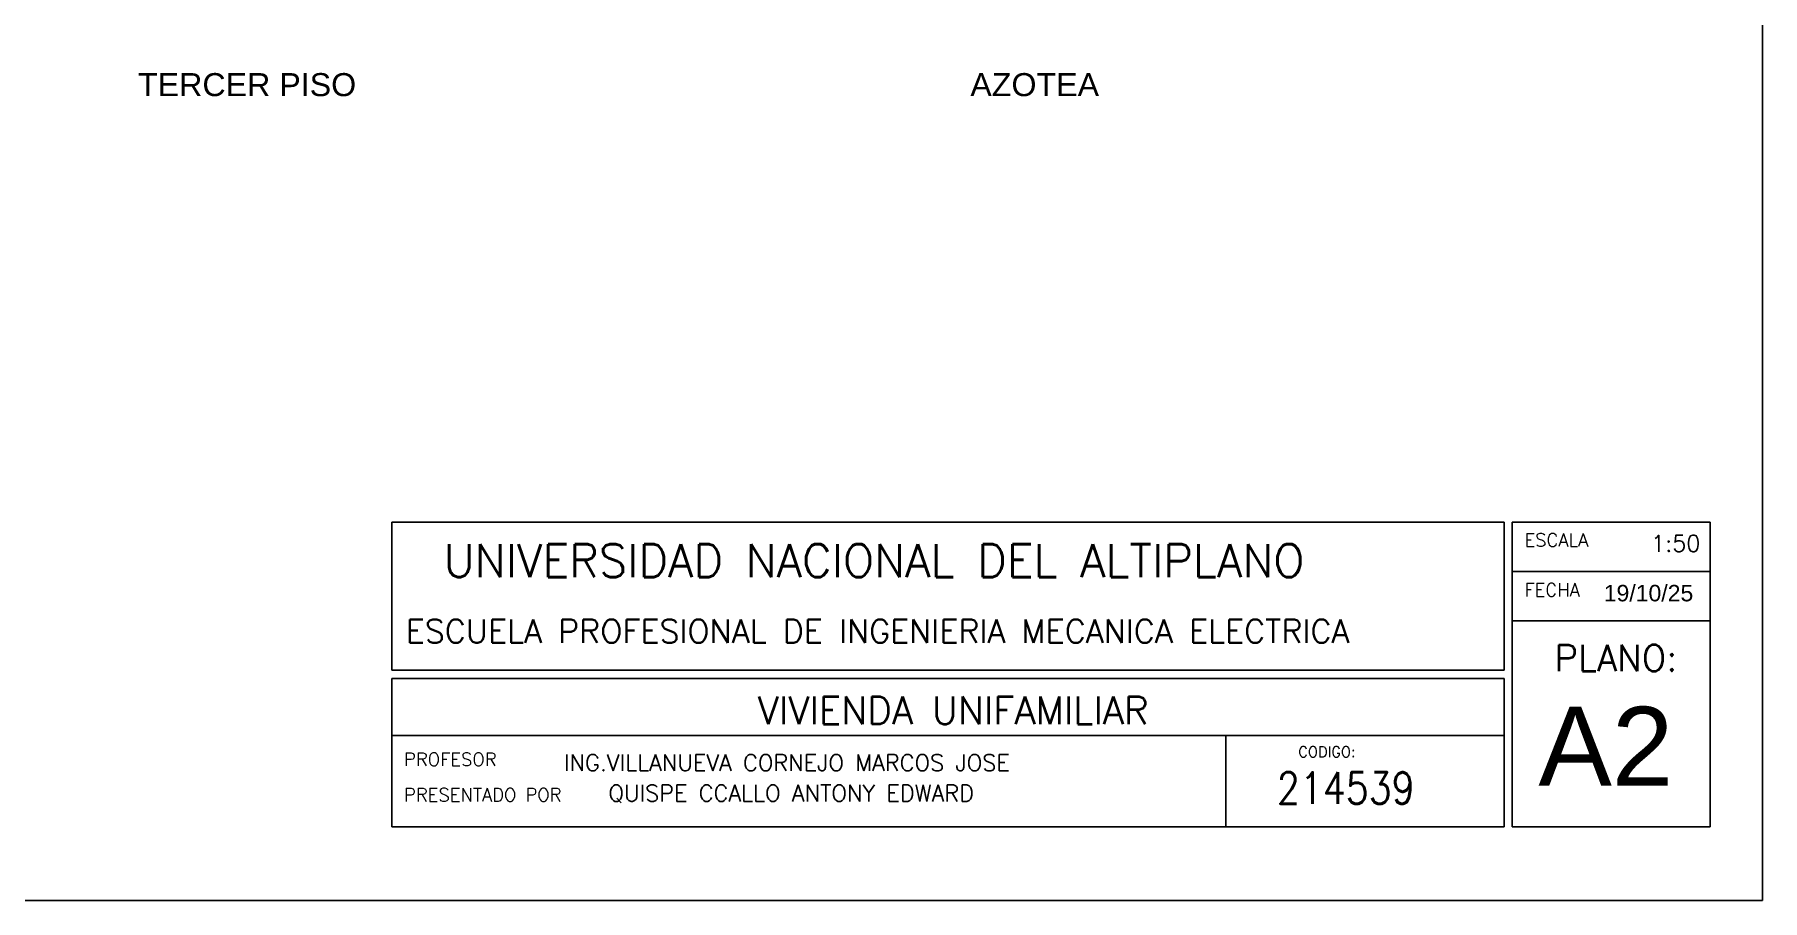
# Model space of a CAD drawing. Extents: x 113.5 to 158.5, y 213.2 to 243.2.
# Drawn here: x 135.98 to 158.48, y 213.24 to 224.52 of the extents above; entities that cross this region are included whole.
import ezdxf

# ---------------------------------------------------------------- set-up
doc = ezdxf.new("R2010")
doc.units = 0
doc.header["$LTSCALE"] = 0.02
doc.header["$MEASUREMENT"] = 0
doc.linetypes.add('DASHED2', pattern=[0.375, 0.25, -0.125])
for name, color, linetype in [('01', 1, 'CONTINUOUS'), ('5ACHU', 5, 'CONTINUOUS'), ('CISTERNA', 2, 'CONTINUOUS'), ('FORMATO', 4, 'CONTINUOUS'), ('TITULO', 4, 'CONTINUOUS'), ('TOMACORRIENTE', 3, 'DASHED2')]:
    doc.layers.add(name, color=color, linetype=linetype)
doc.styles.add('ARIAL', font='arial.ttf')
doc.styles.add('F-1', font='arial.ttf', dxfattribs={"height": 0.3})
doc.styles.add('SIMPLEX', font='simplex.shx')
doc.styles.get("Standard").update_dxf_attribs({"font": 'arial.ttf'})

msp = doc.modelspace()

# ---------------------------------------------------------------- linework, layer by layer
at = {"layer": '01', "linetype": 'Continuous'}
for p, q in [((155.118, 218.167), (140.636, 218.167)), ((140.636, 218.167), (140.636, 216.236)), ((155.118, 216.236), (155.118, 218.167)), ((155.225, 218.167), (155.225, 214.198)), ((157.8, 218.167), (155.225, 218.167)), ((157.8, 214.198), (157.8, 218.167)), ((155.225, 217.523), (157.8, 217.523)), ((155.225, 216.88), (157.8, 216.88)), ((155.118, 216.236), (140.636, 216.236)), ((140.636, 216.129), (155.118, 216.129)), ((140.636, 216.129), (140.636, 214.198)), ((155.118, 214.198), (155.118, 216.129)), ((155.118, 215.385), (140.636, 215.385)), ((151.497, 215.385), (151.497, 214.198)), ((140.636, 214.198), (155.118, 214.198)), ((155.225, 214.198), (157.8, 214.198))]:
    msp.add_line(p, q, dxfattribs=at)
at = {"layer": '5ACHU', "color": 1}
msp.add_lwpolyline([(113.482, 213.238), (113.482, 243.238), (158.482, 243.238), (158.482, 213.238)], close=True, dxfattribs=at)

# ---------------------------------------------------------------- texts
at = {"layer": 'CISTERNA', "color": 4, "style": 'F-1', "flags": 4}
msp.add_attdef('A2', (155.564, 214.731), '', height=1.029, dxfattribs=at)
at = {"layer": 'FORMATO', "color": 40, "style": 'SIMPLEX'}
for s, height, p in [('UNIVERSIDAD NACIONAL DEL ALTIPLANO ', 0.42879, (141.309, 217.451)), ('VIVIENDA UNIFAMILIAR', 0.35794, (145.397, 215.535))]:
    msp.add_text(s, height=height, dxfattribs=at).set_placement(p)
at = {"layer": 'FORMATO', "style": 'ARIAL'}
msp.add_text('19/10/25', height=0.2144, dxfattribs=at).set_placement((156.416, 217.134))
at = {"layer": 'TITULO'}
for s, p in [('TERCER PISO', (137.33, 223.715)), ('AZOTEA', (148.168, 223.715))]:
    msp.add_text(s, height=0.3, dxfattribs=at).set_placement(p)
at = {"layer": 'TOMACORRIENTE', "color": 3, "style": 'SIMPLEX'}
for s, height, p in [('ESCALA', 0.1716, (155.383, 217.847)), ('FECHA', 0.1716, (155.383, 217.197)), ('PLANO:', 0.3398, (155.774, 216.226))]:
    msp.add_text(s, height=height, dxfattribs=at).set_placement(p)
at = {"layer": 'TOMACORRIENTE', "color": 4, "style": 'SIMPLEX'}
for s, p in [('1:50', (157.032, 217.781)), ('ING.VILLANUEVA CORNEJO MARCOS JOSE ', (142.875, 214.924)), ('QUISPE CCALLO ANTONY EDWARD', (143.456, 214.528))]:
    msp.add_text(s, height=0.2144, dxfattribs=at).set_placement(p)
at = {"layer": 'TOMACORRIENTE', "color": 40, "style": 'SIMPLEX'}
for s, height, p in [('ESCUELA PROFESIONAL DE INGENIERIA MECANICA ELECTRICA', 0.30474, (140.816, 216.593)), ('PROFESOR ', 0.1716, (140.793, 214.99)), ('CODIGO:', 0.1394, (152.438, 215.104)), ('PRESENTADO POR ', 0.17164, (140.793, 214.528))]:
    msp.add_text(s, height=height, dxfattribs=at).set_placement(p)
at = {"layer": 'TOMACORRIENTE', "color": 3, "style": 'SIMPLEX', "width": 0.85}
msp.add_text('214539', height=0.4104, dxfattribs=at).set_placement((152.16, 214.498))

doc.saveas('drawing.dxf')
